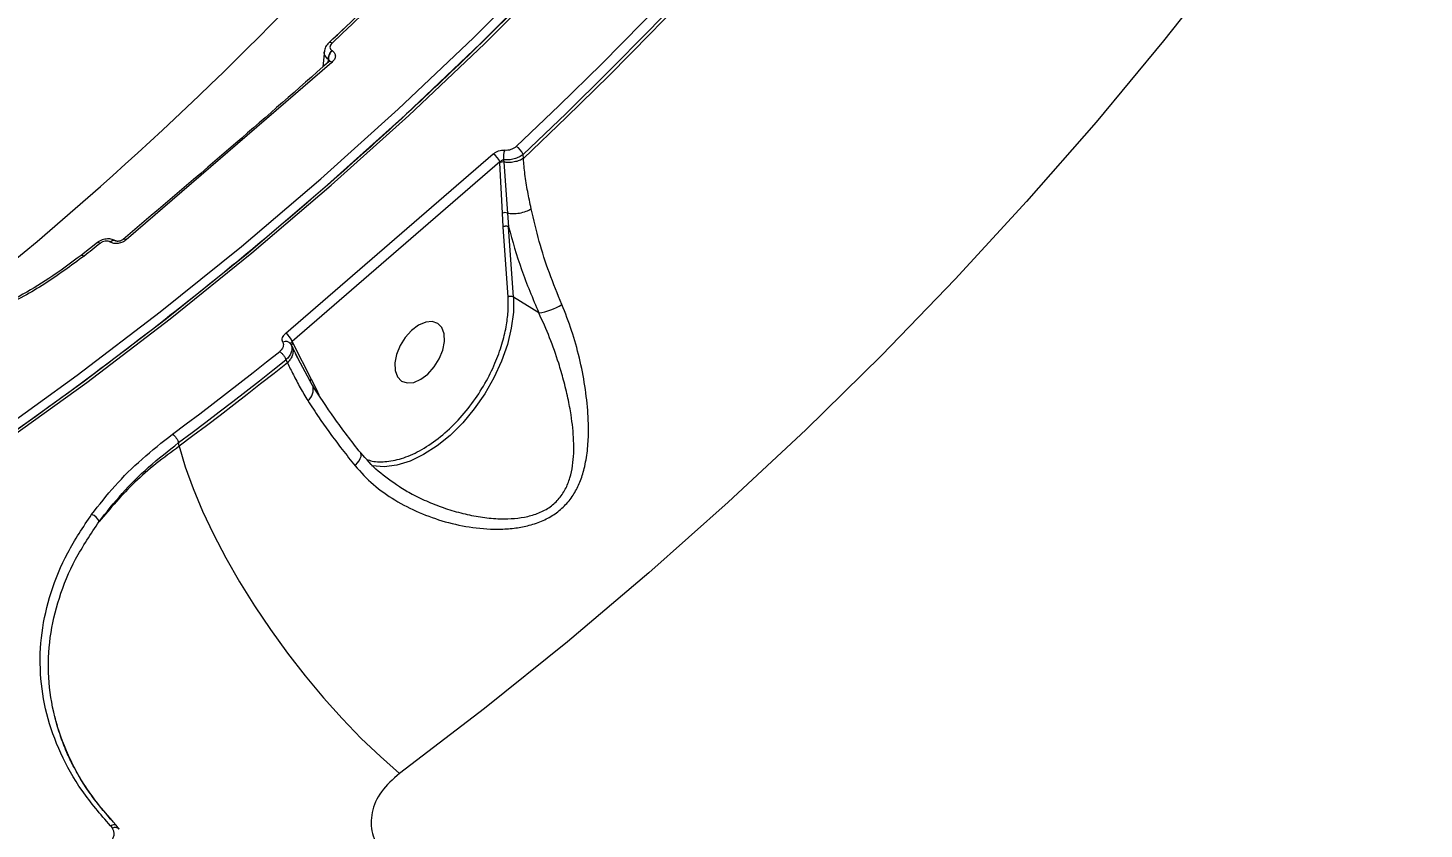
# Model space of a CAD drawing. Header units: millimetres. Extents: x -5609 to 5139, y -3980 to 3221.
# Drawn here: x 2869.7 to 3054.2, y 116.4 to 222.4 of the extents above; entities that cross this region are included whole.
import ezdxf

# ---------------------------------------------------------------- set-up
doc = ezdxf.new("R2010")
doc.units = ezdxf.units.MM
doc.layers.add('DIKOM_ОБЪЕКТ', color=7, linetype='Continuous')
doc.layers.add('DIKOM_РАЗМЕР_ОБЪЕКТА', color=7, linetype='Continuous')
doc.styles.add('style1', font='arial.ttf', dxfattribs={"width": 0.8})
doc.dimstyles.new('1-50', dxfattribs={"dimtxt": 300, "dimasz": 200, "dimexe": 100, "dimexo": 0, "dimgap": 100, "dimtad": 1, "dimtxsty": 'style1', "dimcen": 200, "dimclrd": 7, "dimclre": 7, "dimclrt": 7, "dimadec": 1, "dimazin": 2, "dimtfac": 1, "dimtmove": 0, "dimatfit": 2, "dimfxl": 0, "dimlwd": 25, "dimlwe": 18, "dimarcsym": 0})

# ---------------------------------------------------------------- blocks, each defined once
blk = doc.blocks.new('A$Cc336a1e3')
at = {"color": 7, "linetype": 'Continuous', "lineweight": 15}
for p, q in [((5729.03, 1492.25), (5728.83, 1490.09)), ((5729.57, 1491.08), (5729.59, 1491.07)), ((5730.05, 1492.25), (5730.07, 1492.24)), ((5730.02, 1490.7), (5702.84, 1467.22)), ((5723.92, 1454.89), (5751.36, 1478.6)), ((5755.33, 1478.01), (5755.29, 1478.54)), ((5752.23, 1477.53), (5724.77, 1453.8)), ((5752.23, 1477.43), (5752.23, 1477.53)), ((5752.59, 1470.75), (5752.23, 1477.43)), ((5752.72, 1477.83), (5752.74, 1477.52)), ((5752.74, 1477.52), (5753.23, 1470.78)), ((5752.68, 1468.94), (5752.59, 1470.75)), ((5753.23, 1470.78), (5753.38, 1468.96)), ((5753.31, 1459.66), (5752.68, 1468.94)), ((5754.01, 1459.67), (5753.38, 1468.96)), ((5701.48, 1467.08), (5701.47, 1467.1)), ((5699.04, 1466.88), (5696.92, 1465.2)), ((5700.75, 1466.93), (5700.73, 1466.94)), ((5757.38, 1457.57), (5754.01, 1459.67)), ((5724.76, 1453.16), (5724.61, 1453.46)), ((5724.77, 1453.8), (5724.87, 1453.58)), ((5724.87, 1453.58), (5727.28, 1448.82)), ((5723.95, 1451.38), (5724.14, 1450.99)), ((5727.48, 1447.99), (5725.23, 1452.19)), ((5725.7, 1451.3), (5725.35, 1451.99)), ((5727.28, 1448.82), (5727.97, 1447.47)), ((5709.86, 1439.96), (5709.76, 1440.43)), ((5700.75, 1389.79), (5701.01, 1389.45)), ((5701.92, 1389.35), (5701.53, 1389.85))]:
    blk.add_line(p, q, dxfattribs=at)
at = {"color": 8, "linetype": 'Continuous', "lineweight": 15}
for p, q in [((5729.53, 1490.72), (5729.57, 1491.08)), ((5729.59, 1491.07), (5729.62, 1490.78)), ((5725.35, 1451.99), (5724.76, 1453.16)), ((5727.97, 1447.47), (5728.32, 1446.73))]:
    blk.add_line(p, q, dxfattribs=at)
at = {"color": 7, "linetype": 'Continuous', "lineweight": 15, "flags": 128}
for points in [[(5650.01, 1418.69), (5661.93, 1425.9), (5673.63, 1433.42), (5685.11, 1441.23), (5696.34, 1449.33), (5707.34, 1457.71), (5718.08, 1466.37), (5728.57, 1475.3), (5738.79, 1484.5), (5748.75, 1493.95), (5758.42, 1503.66), (5767.81, 1513.62), (5776.91, 1523.82), (5785.72, 1534.25), (5794.22, 1544.91), (5802.41, 1555.79), (5810.3, 1566.88), (5817.86, 1578.18), (5825.11, 1589.67), (5832.02, 1601.36), (5838.6, 1613.23), (5844.85, 1625.28)], [(5651.14, 1417.67), (5663.1, 1424.91), (5674.84, 1432.45), (5686.35, 1440.28), (5697.62, 1448.4), (5708.65, 1456.81), (5719.43, 1465.5), (5729.94, 1474.45), (5740.2, 1483.68), (5750.18, 1493.16), (5759.88, 1502.9), (5769.3, 1512.89), (5778.43, 1523.12), (5787.26, 1533.58), (5795.79, 1544.27), (5804.01, 1555.18), (5811.92, 1566.31), (5819.51, 1577.64), (5826.77, 1589.17), (5833.71, 1600.89), (5840.31, 1612.8), (5846.57, 1624.88)], [(5872.69, 1538.49), (5864.94, 1526.95), (5856.9, 1515.61), (5848.56, 1504.47), (5839.94, 1493.54), (5831.03, 1482.81), (5821.85, 1472.3), (5812.39, 1462.02), (5802.66, 1451.96), (5792.67, 1442.14), (5782.42, 1432.55), (5771.92, 1423.21), (5761.18, 1414.12), (5750.19, 1405.28), (5738.97, 1396.71)], [(5754.4, 1479.58), (5760.06, 1484.98), (5765.64, 1490.47), (5771.13, 1496.03), (5776.53, 1501.67), (5781.84, 1507.38), (5787.06, 1513.18), (5792.18, 1519.04), (5797.22, 1524.98)], [(5755.29, 1478.54), (5760.97, 1483.95), (5766.56, 1489.44), (5772.06, 1495.02), (5777.48, 1500.67), (5782.8, 1506.4), (5788.03, 1512.2), (5793.16, 1518.08), (5798.2, 1524.04)], [(5798.46, 1523.74), (5793.39, 1517.75), (5788.23, 1511.84), (5782.98, 1506), (5777.63, 1500.25), (5772.19, 1494.57), (5766.66, 1488.97), (5761.04, 1483.44), (5755.33, 1478.01)], [(5729.66, 1493.32), (5729.63, 1493.3), (5729.6, 1493.28)], [(5699.4, 1466.77), (5699.13, 1466.56), (5698.87, 1466.35), (5698.6, 1466.14), (5698.34, 1465.93), (5698.07, 1465.72), (5697.8, 1465.51), (5697.54, 1465.3), (5697.27, 1465.09)], [(5740.56, 1455.27), (5739.73, 1454.34), (5739.05, 1453.26), (5738.58, 1452.1), (5738.35, 1450.97), (5738.39, 1449.95), (5738.7, 1449.13), (5739.24, 1448.57), (5739.97, 1448.32), (5740.84, 1448.4), (5741.77, 1448.81), (5742.69, 1449.5), (5743.53, 1450.43), (5744.21, 1451.51), (5744.68, 1452.67), (5744.91, 1453.8), (5744.86, 1454.82), (5744.56, 1455.64), (5744.02, 1456.2), (5743.29, 1456.45), (5742.42, 1456.37), (5741.48, 1455.96), (5740.56, 1455.27)], [(5708.97, 1441.56), (5710.76, 1442.9), (5712.55, 1444.25), (5714.33, 1445.61), (5716.1, 1446.97), (5717.87, 1448.34), (5719.63, 1449.72), (5721.38, 1451.1), (5723.13, 1452.49)], [(5709.76, 1440.43), (5711.56, 1441.78), (5713.35, 1443.13), (5715.13, 1444.49), (5716.91, 1445.85), (5718.68, 1447.22), (5720.44, 1448.6), (5722.2, 1449.99), (5723.95, 1451.38)], [(5724.14, 1450.99), (5722.38, 1449.58), (5720.61, 1448.19), (5718.83, 1446.8), (5717.05, 1445.41), (5715.26, 1444.04), (5713.47, 1442.67), (5711.66, 1441.31), (5709.86, 1439.96)], [(5709.86, 1439.96), (5710.65, 1437.24), (5711.68, 1434.37), (5712.92, 1431.39), (5714.36, 1428.33), (5716, 1425.19), (5717.81, 1422.03), (5719.79, 1418.86), (5721.9, 1415.72), (5724.14, 1412.62), (5726.48, 1409.61), (5728.91, 1406.71), (5731.39, 1403.95), (5733.91, 1401.34), (5736.44, 1398.92), (5738.97, 1396.71)]]:
    blk.add_lwpolyline(points, dxfattribs=at)
at = {"color": 8, "linetype": 'Continuous', "lineweight": 15, "flags": 128}
for points in [[(5651.53, 1418.23), (5662.67, 1424.98), (5674.39, 1432.52), (5685.89, 1440.34), (5697.16, 1448.46), (5708.17, 1456.86), (5718.94, 1465.54), (5729.45, 1474.49), (5739.7, 1483.7), (5749.67, 1493.18), (5759.37, 1502.91), (5768.78, 1512.89), (5777.9, 1523.11), (5786.72, 1533.56), (5795.24, 1544.24), (5803.45, 1555.14), (5811.35, 1566.26), (5818.94, 1577.58), (5826.19, 1589.1), (5833.12, 1600.82), (5839.72, 1612.71), (5845.98, 1624.78)], [(5754.01, 1459.67), (5754.01, 1457.69), (5753.74, 1455.58), (5753.22, 1453.4), (5752.45, 1451.19), (5751.45, 1449), (5750.24, 1446.88), (5748.85, 1444.88), (5747.31, 1443.04), (5745.66, 1441.39), (5743.92, 1439.99), (5742.14, 1438.85), (5740.36, 1438), (5738.61, 1437.46), (5736.93, 1437.25), (5735.37, 1437.36), (5735.26, 1437.38)], [(5733.08, 1437.37), (5733.37, 1437.7), (5733.61, 1438.02), (5733.78, 1438.33), (5733.88, 1438.6), (5733.9, 1438.84), (5733.86, 1439.03), (5733.83, 1439.07)], [(5700.75, 1389.79), (5700.9, 1389.87), (5701.05, 1389.92), (5701.19, 1389.95), (5701.32, 1389.95), (5701.43, 1389.92), (5701.51, 1389.87), (5701.55, 1389.83)]]:
    blk.add_lwpolyline(points, dxfattribs=at)
at = {"color": 7, "linetype": 'Continuous', "lineweight": 15}
for centre, radius, start, end in [((5385.95, 1827.67), 472.38, 308.0795, 325.2731), ((5397.63, 1847.91), 486.1, 313.1437, 320.209), ((5395.31, 1849.76), 488.71, 313.154, 316.1919), ((5750.05, 1476.65), 2.35, 22.0398, 56.2018), ((5755.35, 1478.16), 2.65, 159.8627, 187.1389), ((5753.22, 1477.68), 2.24, 22.55, 58.3768), ((5752.61, 1476.79), 0.747, 79.5987, 119.8538), ((5752.94, 1470.08), 0.757, 67.7209, 118.2037), ((5753.67, 1459.04), 0.718, 61.7456, 120.5914), ((5756.07, 1465.82), 8.35, 279.0297, 301.4186), ((5722.67, 1453.04), 2.23, 19.8692, 56.009), ((5723.94, 1452.96), 0.846, 36.8913, 117.848), ((5697.8, 1429.45), 1.55, 20.3673, 72.593)]:
    blk.add_arc(centre, radius, start, end, dxfattribs=at)
at = {"color": 8, "linetype": 'Continuous', "lineweight": 15}
for centre, radius, start, end in [((5729.75, 1492.81), 0.514, 54.7132, 99.7932), ((5701.2, 1466.54), 0.616, 63.6699, 139.4704), ((5701.22, 1466.52), 0.62, 65.6886, 139.3182), ((5727.57, 1448.51), 0.419, 133.0783, 189.39), ((5725.67, 1447.46), 1.89, 308.5093, 16.2253), ((5701.39, 1388.8), 0.756, 45.9957, 120.566)]:
    blk.add_arc(centre, radius, start, end, dxfattribs=at)
at = {"color": 7, "linetype": 'Continuous', "lineweight": 15}
for points, knots in [([(5846.46, 1626.73), (5852.74, 1625.24), (5865.3, 1622.26), (5884.56, 1617.03), (5904.06, 1611.25), (5923.8, 1604.87), (5943.27, 1598.08), (5962.4, 1590.93), (5981.15, 1583.49), (5996.6, 1576.98), (6008.74, 1571.67), (6017.56, 1567.7), (6026.37, 1563.64), (6035.16, 1559.49), (6047.17, 1553.68), (6062.43, 1546.02), (6080.89, 1536.29), (6099.35, 1526.08), (6117.74, 1515.39), (6135.6, 1504.51), (6152.88, 1493.46), (6169.54, 1482.3), (6182.25, 1473.38), (6191.23, 1466.86), (6196.63, 1462.88), (6201.98, 1458.86), (6207.29, 1454.81), (6212.56, 1450.73), (6217.77, 1446.61), (6226.05, 1439.95), (6237.21, 1430.67), (6250.88, 1418.68), (6264.03, 1406.49), (6276.58, 1394.13), (6288.21, 1381.91), (6298.92, 1369.89), (6308.71, 1358.08), (6315.92, 1348.67), (6320.98, 1341.65), (6324.21, 1337), (6327.31, 1332.36), (6330.29, 1327.73), (6333.13, 1323.11), (6337.21, 1316.17), (6342.15, 1306.98), (6347.39, 1295.69), (6351.66, 1284.62), (6354.95, 1273.81), (6357.22, 1263.29), (6358.46, 1253.09), (6358.65, 1243.25), (6357.75, 1233.81), (6355.84, 1224.75), (6353.66, 1219.13), (6352.56, 1216.31)], [0, 0, 0, 0, 0.024819, 0.049681, 0.074585, 0.099531, 0.12452, 0.147881, 0.17128, 0.194715, 0.205777, 0.216847, 0.227925, 0.239011, 0.250105, 0.273561, 0.297359, 0.321499, 0.345981, 0.370806, 0.394284, 0.418061, 0.442135, 0.45031, 0.458518, 0.466761, 0.475037, 0.483347, 0.49169, 0.500068, 0.523695, 0.547624, 0.571855, 0.596389, 0.621225, 0.644678, 0.668395, 0.692375, 0.701869, 0.711403, 0.720978, 0.730593, 0.74025, 0.749946, 0.774408, 0.798991, 0.823694, 0.848519, 0.873464, 0.898529, 0.923716, 0.949023, 0.974451, 1, 1, 1, 1]), ([(5846.05, 1624.87), (5845.23, 1623.24), (5843.72, 1620.25), (5841.61, 1616.2), (5839.9, 1612.98), (5838.48, 1610.35), (5835.96, 1605.75), (5830.75, 1596.52), (5822.81, 1583.39), (5813.22, 1568.78), (5802.9, 1554.16), (5791.37, 1539.07), (5778.54, 1523.62), (5763.84, 1507.32), (5747.08, 1490.36), (5728.07, 1472.99), (5710.39, 1458.42), (5694.41, 1446.33), (5683.7, 1438.78), (5676.22, 1433.74), (5672.24, 1431.11), (5668.7, 1428.82), (5665.23, 1426.61), (5661.37, 1424.19), (5656.47, 1421.18), (5652.81, 1419.01), (5650.82, 1417.83)], [0, 0, 0, 0, 0.019188, 0.035163, 0.047914, 0.057572, 0.066532, 0.103038, 0.168831, 0.227576, 0.286322, 0.356256, 0.42619, 0.496125, 0.585129, 0.674135, 0.76314, 0.821888, 0.880635, 0.897868, 0.91447, 0.929659, 0.941079, 0.956618, 0.976264, 1, 1, 1, 1]), ([(6351.57, 1214.27), (6352.68, 1217.08), (6354.9, 1222.69), (6356.86, 1231.73), (6357.81, 1241.15), (6357.67, 1250.97), (6356.51, 1260.92), (6354.42, 1270.95), (6351.5, 1281), (6348.47, 1289.21), (6345.85, 1295.42), (6344, 1299.55), (6342.02, 1303.7), (6339.92, 1307.87), (6337.69, 1312.08), (6333.81, 1319.04), (6327.87, 1328.81), (6319.25, 1341.47), (6309.72, 1354.15), (6299.35, 1366.81), (6288.45, 1379.13), (6277.13, 1391.07), (6265.51, 1402.62), (6256.01, 1411.54), (6249.03, 1417.87), (6244.78, 1421.65), (6240.48, 1425.42), (6236.13, 1429.16), (6231.74, 1432.88), (6227.3, 1436.58), (6218.95, 1443.42), (6206.43, 1453.32), (6189.38, 1466.08), (6171.92, 1478.48), (6154.12, 1490.48), (6138.28, 1500.65), (6124.58, 1509.1), (6113.14, 1515.94), (6101.66, 1522.61), (6090.14, 1529.09), (6078.61, 1535.39), (6067.09, 1541.5), (6055.58, 1547.41), (6041.29, 1554.54), (6024.15, 1562.73), (6004.09, 1571.79), (5983.99, 1580.35), (5963.9, 1588.41), (5943.87, 1595.93), (5923.95, 1602.9), (5904.21, 1609.31), (5884.69, 1615.12), (5865.43, 1620.39), (5852.86, 1623.38), (5846.57, 1624.88)], [0, 0, 0, 0, 0.025552, 0.050983, 0.076294, 0.101484, 0.126553, 0.149842, 0.173026, 0.196104, 0.205143, 0.214165, 0.223171, 0.232161, 0.241135, 0.250092, 0.276443, 0.302492, 0.328238, 0.353682, 0.378823, 0.402016, 0.424946, 0.447612, 0.455186, 0.46273, 0.470244, 0.477729, 0.485183, 0.492607, 0.500002, 0.526532, 0.552719, 0.578564, 0.604068, 0.629229, 0.644783, 0.660202, 0.675488, 0.690641, 0.705659, 0.720545, 0.735296, 0.749914, 0.775113, 0.80027, 0.825384, 0.850457, 0.875486, 0.900474, 0.925419, 0.950322, 0.975182, 1, 1, 1, 1]), ([(6351.98, 1215.39), (6352.21, 1215.95), (6352.76, 1217.23), (6353.47, 1219.17), (6354.12, 1221.08), (6354.62, 1222.7), (6355.02, 1224.07), (6355.75, 1226.84), (6356.65, 1231), (6357.42, 1236.73), (6357.9, 1243.92), (6357.66, 1252.93), (6356.23, 1263.6), (6353.76, 1274.33), (6350.38, 1285.03), (6346.03, 1296.03), (6340.71, 1307.28), (6334.44, 1318.77), (6327.24, 1330.46), (6319.13, 1342.32), (6310.11, 1354.35), (6300.22, 1366.48), (6289.48, 1378.71), (6277.93, 1390.97), (6265.6, 1403.25), (6252.51, 1415.53), (6238.7, 1427.76), (6224.19, 1439.93), (6209.03, 1451.99), (6193.27, 1463.91), (6176.95, 1475.65), (6160.1, 1487.19), (6142.77, 1498.51), (6124.99, 1509.58), (6106.82, 1520.36), (6088.3, 1530.83), (6069.5, 1540.94), (6050.46, 1550.69), (6031.22, 1560.05), (6011.83, 1568.98), (5992.33, 1577.49), (5972.78, 1585.53), (5953.68, 1592.91), (5935.07, 1599.66), (5916.99, 1605.8), (5902.39, 1610.41), (5891.23, 1613.74), (5883.66, 1615.92), (5877.83, 1617.54), (5873.41, 1618.74), (5869.88, 1619.68), (5865.46, 1620.84), (5860.11, 1622.19), (5853.86, 1623.73), (5849.41, 1624.77), (5847.04, 1625.32)], [0, 0, 0, 0, 0.005164, 0.011747, 0.017409, 0.022134, 0.025929, 0.029329, 0.045948, 0.061023, 0.076097, 0.103011, 0.129923, 0.154388, 0.178898, 0.203382, 0.227841, 0.2523, 0.276759, 0.301215, 0.325679, 0.350192, 0.374652, 0.399106, 0.42356, 0.448014, 0.472466, 0.496946, 0.521441, 0.545894, 0.570345, 0.594797, 0.619248, 0.643702, 0.668208, 0.692672, 0.717123, 0.741574, 0.766025, 0.790476, 0.81494, 0.839447, 0.8639, 0.886722, 0.909544, 0.932365, 0.942408, 0.952385, 0.961554, 0.96504, 0.969569, 0.97533, 0.982329, 0.990563, 1, 1, 1, 1]), ([(5770.72, 1536.86), (5769.55, 1535.46), (5767.45, 1532.95), (5764.61, 1529.65), (5762.38, 1527.1), (5760.51, 1524.99), (5756.98, 1521.04), (5752.44, 1516.1), (5746.97, 1510.35), (5743.43, 1506.74), (5740.81, 1504.11), (5738.82, 1502.13), (5736.28, 1499.64), (5733.17, 1496.63), (5730.89, 1494.48), (5729.66, 1493.32)], [0, 0, 0, 0, 0.09166, 0.164478, 0.218435, 0.261746, 0.305948, 0.484372, 0.598121, 0.703088, 0.737354, 0.784023, 0.843358, 0.915354, 1, 1, 1, 1]), ([(5729.6, 1493.28), (5729.53, 1493.2), (5729.37, 1493.04), (5729.19, 1492.75), (5729.06, 1492.43), (5729.03, 1492.21), (5729.02, 1492.09)], [0, 0, 0, 0, 0.236569, 0.483716, 0.737401, 1, 1, 1, 1]), ([(5730.04, 1493.23), (5729.97, 1493.14), (5729.82, 1492.97), (5729.75, 1492.69), (5729.82, 1492.42), (5729.98, 1492.31), (5730.05, 1492.25)], [0, 0, 0, 0, 0.2493, 0.499246, 0.749561, 1, 1, 1, 1]), ([(5729.57, 1491.08), (5729.56, 1491.18), (5729.55, 1491.37), (5729.65, 1491.7), (5729.82, 1492.01), (5729.98, 1492.17), (5730.05, 1492.25)], [0, 0, 0, 0, 0.242355, 0.500051, 0.757753, 1, 1, 1, 1]), ([(5730.07, 1492.24), (5729.99, 1492.16), (5729.84, 1492), (5729.67, 1491.69), (5729.57, 1491.36), (5729.58, 1491.17), (5729.59, 1491.07)], [0, 0, 0, 0, 0.242269, 0.499981, 0.75764, 1, 1, 1, 1]), ([(5730.07, 1492.24), (5730.13, 1492.19), (5730.26, 1492.11), (5730.43, 1491.88), (5730.52, 1491.54), (5730.39, 1491.09), (5730.15, 1490.83), (5730.02, 1490.7)], [0, 0, 0, 0, 0.125565, 0.251162, 0.500877, 0.750382, 1, 1, 1, 1]), ([(5729.61, 1490.78), (5725.53, 1487.18), (5716.5, 1479.23), (5707.4, 1471.52), (5702.42, 1467.3)], [0, 0, 0, 0, 0.452482, 1, 1, 1, 1]), ([(5729.71, 1490.86), (5729.71, 1490.86), (5729.7, 1490.86), (5729.64, 1490.81), (5729.6, 1490.77)], [0, 0, 0, 0, 0.360755, 1, 1, 1, 1]), ([(5733.25, 1326.8), (5730.67, 1329.99), (5725.38, 1336.53), (5717.23, 1346.27), (5708.69, 1356.21), (5701.49, 1364.33), (5695.74, 1370.66), (5691.53, 1375.21), (5687.26, 1379.77), (5682.92, 1384.33), (5678.5, 1388.88), (5674.02, 1393.42), (5668.05, 1399.35), (5660.64, 1406.51), (5651.85, 1414.67), (5643.09, 1422.46), (5634.71, 1429.58), (5626.78, 1436.03), (5621.15, 1440.4), (5617.44, 1443.19), (5615.55, 1444.6), (5613.69, 1445.97), (5611.83, 1447.31), (5610, 1448.62), (5605.68, 1451.67), (5599.07, 1456.14), (5590.38, 1461.58), (5582.22, 1466.28), (5574.85, 1470.16), (5568.21, 1473.34), (5563.65, 1475.32), (5560.69, 1476.52), (5559.22, 1477.1), (5557.77, 1477.65), (5556.34, 1478.18), (5554.94, 1478.69), (5550.56, 1480.21), (5543.43, 1482.33), (5533.96, 1484.25), (5525.13, 1485.1), (5516.91, 1485.02), (5511.89, 1484.17), (5509.4, 1483.74)], [0, 0, 0, 0, 0.030416, 0.062321, 0.095715, 0.130598, 0.146745, 0.163192, 0.17994, 0.196987, 0.214335, 0.231983, 0.249931, 0.285036, 0.320141, 0.355245, 0.390845, 0.422279, 0.453078, 0.461039, 0.468957, 0.476831, 0.484662, 0.492449, 0.500192, 0.539822, 0.577952, 0.614583, 0.649714, 0.679388, 0.707901, 0.715177, 0.722373, 0.72949, 0.736527, 0.743484, 0.750362, 0.802051, 0.85286, 0.902788, 0.951834, 1, 1, 1, 1]), ([(5733.91, 1326.97), (5732.53, 1328.68), (5729.96, 1331.87), (5726.37, 1336.25), (5723.34, 1339.91), (5720.86, 1342.88), (5718.75, 1345.38), (5714.34, 1350.57), (5707.78, 1358.16), (5699.05, 1367.94), (5690.1, 1377.66), (5680.64, 1387.57), (5670.69, 1397.59), (5659.6, 1408.3), (5647.42, 1419.45), (5634.23, 1430.74), (5621.27, 1441.05), (5608.59, 1450.33), (5596.21, 1458.57), (5584.17, 1465.75), (5572.5, 1471.83), (5561.25, 1476.8), (5550.45, 1480.64), (5540.36, 1483.3), (5531, 1484.78), (5523.55, 1485.31), (5519.35, 1484.95), (5517.87, 1484.83)], [0, 0, 0, 0, 0.017141, 0.031983, 0.044492, 0.054642, 0.062732, 0.070612, 0.109084, 0.143773, 0.178462, 0.219759, 0.261057, 0.302355, 0.358697, 0.415127, 0.471444, 0.527762, 0.584081, 0.640403, 0.696755, 0.7532, 0.809534, 0.86587, 0.918455, 0.971044, 1, 1, 1, 1]), ([(5751.36, 1478.6), (5751.46, 1478.68), (5751.67, 1478.84), (5752.05, 1479.01), (5752.46, 1479.1), (5752.73, 1479.08), (5752.86, 1479.08)], [0, 0, 0, 0, 0.249369, 0.499346, 0.749453, 1, 1, 1, 1]), ([(5755.29, 1478.54), (5755.12, 1478.41), (5754.77, 1478.16), (5754.11, 1477.91), (5753.4, 1477.78), (5752.95, 1477.82), (5752.72, 1477.83)], [0, 0, 0, 0, 0.248099, 0.497443, 0.748031, 1, 1, 1, 1]), ([(5754.4, 1479.58), (5754.29, 1479.5), (5754.09, 1479.33), (5753.69, 1479.16), (5753.27, 1479.06), (5753, 1479.07), (5752.86, 1479.08)], [0, 0, 0, 0, 0.249334, 0.499171, 0.749356, 1, 1, 1, 1]), ([(5752.23, 1477.53), (5752.26, 1477.57), (5752.33, 1477.66), (5752.45, 1477.75), (5752.58, 1477.82), (5752.67, 1477.83), (5752.72, 1477.83)], [0, 0, 0, 0, 0.263637, 0.520155, 0.76586, 1, 1, 1, 1]), ([(5755.33, 1478.01), (5755.16, 1477.91), (5754.8, 1477.7), (5754.14, 1477.52), (5753.42, 1477.44), (5752.97, 1477.49), (5752.74, 1477.52)], [0, 0, 0, 0, 0.241833, 0.495631, 0.751755, 1, 1, 1, 1]), ([(5756.37, 1471.34), (5756.21, 1472.11), (5755.89, 1473.66), (5755.51, 1475.87), (5755.39, 1477.31), (5755.33, 1478.01)], [0, 0, 0, 0, 0.332874, 0.676668, 1, 1, 1, 1]), ([(5753.23, 1470.78), (5753.47, 1470.75), (5753.96, 1470.67), (5754.84, 1470.76), (5755.69, 1470.99), (5756.15, 1471.23), (5756.37, 1471.34)], [0, 0, 0, 0, 0.248161, 0.507962, 0.763341, 1, 1, 1, 1]), ([(5760.42, 1458.69), (5759.85, 1460.08), (5758.71, 1462.87), (5757.34, 1467.13), (5756.7, 1469.91), (5756.37, 1471.34)], [0, 0, 0, 0, 0.326008, 0.652894, 1, 1, 1, 1]), ([(5753.38, 1468.96), (5753.33, 1468.98), (5753.26, 1469.02), (5753.13, 1469.04), (5753.03, 1469.04), (5752.93, 1469.03), (5752.8, 1469.01), (5752.73, 1468.97), (5752.68, 1468.94)], [0, 0, 0, 0, 0.239555, 0.368446, 0.499974, 0.631813, 0.760503, 1, 1, 1, 1]), ([(5753.38, 1468.96), (5753.9, 1467.08), (5754.95, 1463.33), (5756.57, 1459.49), (5757.38, 1457.57)], [0, 0, 0, 0, 0.499111, 1, 1, 1, 1]), ([(5701.46, 1467.1), (5701.31, 1467.17), (5700.97, 1467.34), (5700.33, 1467.39), (5699.76, 1467.28), (5699.3, 1467.08), (5699.1, 1466.93), (5698.99, 1466.86)], [0, 0, 0, 0, 0.212351, 0.449085, 0.711183, 0.852426, 1, 1, 1, 1]), ([(5700.73, 1466.94), (5700.64, 1466.98), (5700.45, 1467.07), (5700.08, 1467.07), (5699.7, 1466.98), (5699.5, 1466.84), (5699.4, 1466.77)], [0, 0, 0, 0, 0.250243, 0.500252, 0.75012, 1, 1, 1, 1]), ([(5702.84, 1467.22), (5702.68, 1467.11), (5702.37, 1466.9), (5701.78, 1466.74), (5701.3, 1466.74), (5700.96, 1466.82), (5700.82, 1466.89), (5700.75, 1466.93)], [0, 0, 0, 0, 0.249634, 0.499174, 0.748815, 0.874513, 1, 1, 1, 1]), ([(5702.41, 1467.29), (5702.36, 1467.26), (5702.27, 1467.19), (5702.11, 1467.11), (5701.95, 1467.06), (5701.8, 1467.04), (5701.68, 1467.04), (5701.58, 1467.05), (5701.52, 1467.07), (5701.49, 1467.08), (5701.48, 1467.09)], [0, 0, 0, 0, 0.156993, 0.305296, 0.443511, 0.571791, 0.690524, 0.800225, 0.902973, 1, 1, 1, 1]), ([(5699.04, 1466.87), (5699.03, 1466.87), (5698.99, 1466.87), (5698.97, 1466.83), (5698.95, 1466.8)], [0, 0, 0, 0, 0.247767, 1, 1, 1, 1]), ([(5697.27, 1465.09), (5695.57, 1463.84), (5692.18, 1461.34), (5686.45, 1458.17), (5680.37, 1455.48), (5674.01, 1453.34), (5667.46, 1451.77), (5660.88, 1450.78), (5654.37, 1450.37), (5648.04, 1450.52), (5642.01, 1451.2), (5636.41, 1452.4), (5631.28, 1454.04), (5628.38, 1455.48), (5626.93, 1456.2)], [0, 0, 0, 0, 0.083421, 0.1666, 0.249543, 0.333042, 0.416018, 0.499513, 0.582696, 0.665942, 0.749585, 0.832832, 0.91629, 1, 1, 1, 1]), ([(5696.89, 1465.19), (5695.49, 1464.14), (5692.89, 1462.21), (5688.96, 1459.87), (5685.57, 1458.11), (5682.72, 1456.81), (5680.2, 1455.78), (5676.09, 1454.27), (5670.08, 1452.53), (5663.05, 1451.29), (5656.94, 1450.75), (5651.94, 1450.66), (5648.03, 1450.85), (5644.99, 1451.15), (5642.41, 1451.5), (5639.28, 1452.08), (5635.59, 1453), (5631.47, 1454.38), (5628.92, 1455.65), (5627.54, 1456.34)], [0, 0, 0, 0, 0.070185, 0.12975, 0.178624, 0.217156, 0.249373, 0.282203, 0.382683, 0.484183, 0.552046, 0.61902, 0.68157, 0.710942, 0.746156, 0.792465, 0.849996, 0.919307, 1, 1, 1, 1]), ([(5733.08, 1437.37), (5733.86, 1436.52), (5735.41, 1434.81), (5738.33, 1432.78), (5741.53, 1431.13), (5745, 1429.9), (5748.64, 1429.13), (5751.8, 1428.92), (5754.3, 1429.11), (5756.18, 1429.47), (5757.94, 1430.08), (5759.58, 1430.99), (5760.97, 1432.19), (5762.05, 1433.62), (5762.85, 1435.24), (5763.46, 1437.15), (5763.83, 1439.34), (5763.97, 1441.77), (5763.89, 1444.63), (5763.51, 1447.93), (5762.78, 1451.62), (5761.78, 1455.26), (5760.87, 1457.55), (5760.42, 1458.69)], [0, 0, 0, 0, 0.060844, 0.121613, 0.183354, 0.24519, 0.30774, 0.370551, 0.403622, 0.434355, 0.467556, 0.498923, 0.53146, 0.56376, 0.594638, 0.627846, 0.669954, 0.711773, 0.75355, 0.815743, 0.877335, 0.938873, 1, 1, 1, 1]), ([(5723.54, 1453.7), (5723.51, 1453.8), (5723.44, 1453.99), (5723.49, 1454.31), (5723.64, 1454.62), (5723.83, 1454.8), (5723.92, 1454.89)], [0, 0, 0, 0, 0.249757, 0.499752, 0.749666, 1, 1, 1, 1]), ([(5723.54, 1453.7), (5723.57, 1453.6), (5723.64, 1453.4), (5723.58, 1453.08), (5723.42, 1452.76), (5723.23, 1452.58), (5723.13, 1452.49)], [0, 0, 0, 0, 0.249778, 0.499663, 0.749447, 1, 1, 1, 1]), ([(5723.13, 1452.49), (5723.21, 1452.42), (5723.39, 1452.29), (5723.64, 1451.98), (5723.85, 1451.66), (5723.92, 1451.47), (5723.95, 1451.38)], [0, 0, 0, 0, 0.240638, 0.499942, 0.759378, 1, 1, 1, 1]), ([(5724.61, 1453.46), (5724.67, 1453.29), (5724.78, 1452.96), (5724.69, 1452.4), (5724.43, 1451.85), (5724.11, 1451.54), (5723.95, 1451.38)], [0, 0, 0, 0, 0.250057, 0.500083, 0.749821, 1, 1, 1, 1]), ([(5724.76, 1453.16), (5724.82, 1452.99), (5724.93, 1452.64), (5724.85, 1452.06), (5724.59, 1451.48), (5724.29, 1451.15), (5724.14, 1450.99)], [0, 0, 0, 0, 0.24814, 0.504545, 0.758508, 1, 1, 1, 1]), ([(5724.61, 1453.46), (5724.6, 1453.49), (5724.58, 1453.55), (5724.61, 1453.65), (5724.67, 1453.73), (5724.73, 1453.78), (5724.77, 1453.8)], [0, 0, 0, 0, 0.242756, 0.490186, 0.74252, 1, 1, 1, 1]), ([(5724.76, 1453.16), (5724.75, 1453.19), (5724.73, 1453.26), (5724.74, 1453.37), (5724.79, 1453.48), (5724.84, 1453.55), (5724.87, 1453.58)], [0, 0, 0, 0, 0.245224, 0.499972, 0.754884, 1, 1, 1, 1]), ([(5724.14, 1450.99), (5724.4, 1450.47), (5724.93, 1449.41), (5725.8, 1447.71), (5726.5, 1446.55), (5726.84, 1445.98)], [0, 0, 0, 0, 0.327612, 0.671346, 1, 1, 1, 1]), ([(5733.83, 1439.07), (5732.63, 1440.62), (5730.23, 1443.72), (5728.37, 1446.61), (5727.44, 1448.05)], [0, 0, 0, 0, 0.501855, 1, 1, 1, 1]), ([(5726.84, 1445.98), (5727.33, 1445.24), (5728.22, 1443.86), (5729.75, 1441.69), (5731.33, 1439.57), (5732.52, 1438.09), (5733.08, 1437.37)], [0, 0, 0, 0, 0.270997, 0.498449, 0.759286, 1, 1, 1, 1]), ([(5698.27, 1430.93), (5699.26, 1432.2), (5701.25, 1434.74), (5704.85, 1438.31), (5707.59, 1440.48), (5708.97, 1441.56)], [0, 0, 0, 0, 0.333974, 0.666118, 1, 1, 1, 1]), ([(5708.97, 1441.56), (5709.05, 1441.49), (5709.22, 1441.35), (5709.47, 1441.04), (5709.67, 1440.71), (5709.73, 1440.52), (5709.76, 1440.43)], [0, 0, 0, 0, 0.24062, 0.500028, 0.75942, 1, 1, 1, 1]), ([(5699.26, 1429.99), (5700.23, 1431.24), (5702.18, 1433.73), (5705.72, 1437.24), (5708.41, 1439.36), (5709.76, 1440.43)], [0, 0, 0, 0, 0.33403, 0.665989, 1, 1, 1, 1]), ([(5709.86, 1439.96), (5708.82, 1439.2), (5706.75, 1437.69), (5703.02, 1434.44), (5700.76, 1431.77), (5699.26, 1429.99)], [0, 0, 0, 0, 0.251948, 0.50329, 1, 1, 1, 1]), ([(5738.94, 1434.61), (5737.97, 1435.26), (5736.04, 1436.56), (5734.57, 1438.24), (5733.83, 1439.07)], [0, 0, 0, 0, 0.502327, 1, 1, 1, 1]), ([(5700.75, 1389.79), (5699.44, 1391.31), (5696.82, 1394.35), (5694.04, 1399.35), (5692.18, 1404.54), (5691.35, 1409.89), (5691.54, 1415.29), (5692.77, 1420.65), (5694.92, 1425.92), (5697.15, 1429.26), (5698.27, 1430.93)], [0, 0, 0, 0, 0.125121, 0.249772, 0.375242, 0.499698, 0.625034, 0.749554, 0.874299, 1, 1, 1, 1]), ([(5651.14, 1417.67), (5655.27, 1413.89), (5663.55, 1406.33), (5676.13, 1393.98), (5688.8, 1380.91), (5701.56, 1367.09), (5714.06, 1352.89), (5726.29, 1338.39), (5738.21, 1323.68), (5747.98, 1311.13), (5755.62, 1301.04), (5761.16, 1293.59), (5766.68, 1286.04), (5772.18, 1278.38), (5779.66, 1267.77), (5789.14, 1253.97), (5800.53, 1236.74), (5811.85, 1218.96), (5823.07, 1200.67), (5833.88, 1182.32), (5844.27, 1163.98), (5854.22, 1145.71), (5861.75, 1131.31), (5867.04, 1120.9), (5870.21, 1114.56), (5873.34, 1108.2), (5876.44, 1101.81), (5879.51, 1095.4), (5882.53, 1088.98), (5887.32, 1078.63), (5893.72, 1064.32), (5901.48, 1046.1), (5908.85, 1027.82), (5915.78, 1009.54), (5922.1, 991.74), (5927.81, 974.45), (5932.91, 957.72), (5936.56, 944.58), (5939.07, 934.89), (5940.64, 928.51), (5942.13, 922.18), (5943.53, 915.91), (5944.84, 909.68), (5946.68, 900.4), (5948.8, 888.27), (5950.82, 873.63), (5952.21, 859.57), (5952.95, 846.13), (5953.04, 833.36), (5952.45, 821.3), (5951.18, 809.99), (5949.22, 799.51), (5946.62, 789.79), (5944.31, 784.09), (5943.15, 781.23)], [0, 0, 0, 0, 0.024819, 0.049681, 0.074585, 0.099531, 0.12452, 0.147882, 0.17128, 0.194715, 0.205777, 0.216847, 0.227925, 0.239011, 0.250105, 0.273561, 0.297359, 0.321499, 0.345981, 0.370806, 0.394284, 0.418061, 0.442135, 0.45031, 0.458518, 0.466761, 0.475037, 0.483347, 0.49169, 0.500068, 0.523695, 0.547624, 0.571855, 0.596389, 0.621225, 0.644678, 0.668395, 0.692375, 0.701869, 0.711403, 0.720978, 0.730593, 0.740249, 0.749946, 0.774408, 0.798991, 0.823695, 0.848519, 0.873464, 0.898529, 0.923716, 0.949023, 0.974451, 1, 1, 1, 1]), ([(5701.45, 1389.91), (5700.56, 1390.92), (5698.94, 1392.75), (5697.15, 1395.39), (5695.89, 1397.58), (5694.9, 1399.62), (5694.07, 1401.79), (5693.63, 1403.36), (5693.4, 1404.22)], [0, 0, 0, 0, 0.227049, 0.412359, 0.55754, 0.677106, 0.823536, 1, 1, 1, 1]), ([(5738.97, 1396.71), (5738.1, 1395.93), (5736.39, 1394.41), (5735.15, 1391.57), (5735.17, 1389.2), (5735.85, 1387.48), (5736.45, 1386.74), (5736.74, 1386.37)], [0, 0, 0, 0, 0.263275, 0.518659, 0.763108, 0.882398, 1, 1, 1, 1]), ([(5700.85, 1387.84), (5700.91, 1387.89), (5701.03, 1388), (5701.18, 1388.27), (5701.26, 1388.63), (5701.21, 1389.06), (5701.07, 1389.32), (5701.01, 1389.45)], [0, 0, 0, 0, 0.122816, 0.250862, 0.500321, 0.750298, 1, 1, 1, 1])]:
    blk.add_open_spline(points, degree=3, knots=knots, dxfattribs=at)
at = {"color": 8, "linetype": 'Continuous', "lineweight": 15}
for points, knots in [([(6353.67, 1272.54), (6353.66, 1272.59), (6352.91, 1276.16), (6350.47, 1283.56), (6346.28, 1294.72), (6340.97, 1306.18), (6334.71, 1317.85), (6327.47, 1329.73), (6319.26, 1341.82), (6310.08, 1354.11), (6299.97, 1366.55), (6288.98, 1379.05), (6277.17, 1391.58), (6264.56, 1404.09), (6251.16, 1416.61), (6236.97, 1429.11), (6222.02, 1441.57), (6206.39, 1453.91), (6190.16, 1466.08), (6173.39, 1478.03), (6156.09, 1489.77), (6138.25, 1501.29), (6119.92, 1512.56), (6101.17, 1523.53), (6082.13, 1534.13), (6062.85, 1544.33), (6043.36, 1554.13), (6023.65, 1563.52), (6003.75, 1572.49), (5983.72, 1581.01), (5963.69, 1589.02), (5943.75, 1596.5), (5923.95, 1603.41), (5904.28, 1609.78), (5884.75, 1615.59), (5865.38, 1620.86), (5852.71, 1623.87), (5846.36, 1625.37)], [0, 0, 0, 0, 0.000445, 0.029977, 0.059492, 0.088897, 0.118182, 0.147437, 0.176763, 0.20622, 0.235762, 0.265243, 0.294546, 0.323812, 0.353102, 0.382477, 0.412, 0.441529, 0.47092, 0.500234, 0.529534, 0.558879, 0.588414, 0.617937, 0.647358, 0.676663, 0.705915, 0.73522, 0.764663, 0.794187, 0.823692, 0.853036, 0.88229, 0.911571, 0.940941, 0.970423, 1, 1, 1, 1]), ([(5729.57, 1491.08), (5729.42, 1491.22), (5729.13, 1491.49), (5728.97, 1491.87), (5729.03, 1492.08), (5729.04, 1492.1)], [0, 0, 0, 0, 0.470108, 0.944184, 1, 1, 1, 1]), ([(5729.59, 1491.07), (5729.61, 1491.06), (5729.64, 1491.04), (5729.69, 1490.98), (5729.71, 1490.92), (5729.72, 1490.88), (5729.72, 1490.86)], [0, 0, 0, 0, 0.266678, 0.53679, 0.81284, 1, 1, 1, 1]), ([(5730.02, 1490.7), (5729.95, 1490.73), (5729.78, 1490.82), (5729.64, 1490.82), (5729.61, 1490.77), (5729.61, 1490.76)], [0, 0, 0, 0, 0.432466, 0.898865, 1, 1, 1, 1]), ([(5702.84, 1467.22), (5702.76, 1467.26), (5702.6, 1467.34), (5702.45, 1467.35), (5702.42, 1467.29), (5702.41, 1467.28)], [0, 0, 0, 0, 0.441285, 0.917389, 1, 1, 1, 1]), ([(5699.4, 1466.77), (5699.35, 1466.8), (5699.24, 1466.86), (5699.12, 1466.9), (5699.07, 1466.88), (5699.04, 1466.87)], [0, 0, 0, 0, 0.365738, 0.743023, 1, 1, 1, 1]), ([(5696.92, 1465.2), (5696.94, 1465.2), (5697, 1465.22), (5697.12, 1465.18), (5697.22, 1465.12), (5697.27, 1465.09)], [0, 0, 0, 0, 0.263014, 0.641702, 1, 1, 1, 1]), ([(5734.65, 1438.21), (5734.88, 1438.13), (5735.68, 1437.86), (5737.31, 1437.88), (5739.53, 1438.35), (5741.94, 1439.45), (5744.39, 1441.14), (5746.72, 1443.32), (5748.78, 1445.84), (5750.47, 1448.52), (5751.74, 1451.18), (5752.62, 1453.69), (5753.13, 1455.95), (5753.36, 1457.94), (5753.32, 1459.11), (5753.31, 1459.66)], [0, 0, 0, 0, 0.032792, 0.114364, 0.201048, 0.2915, 0.383966, 0.476431, 0.566884, 0.653565, 0.735136, 0.810763, 0.880074, 0.943065, 1, 1, 1, 1]), ([(5738.94, 1434.62), (5739.5, 1434.28), (5740.74, 1433.53), (5742.78, 1432.58), (5745.02, 1431.71), (5747.32, 1431.04), (5749.64, 1430.57), (5751.78, 1430.35), (5753.74, 1430.35), (5755.5, 1430.55), (5757.19, 1431.01), (5758.73, 1431.78), (5760.01, 1432.88), (5760.93, 1434.25), (5761.53, 1435.77), (5761.87, 1437.38), (5762.01, 1439.02), (5762, 1440.7), (5761.87, 1442.39), (5761.63, 1444.25), (5761.23, 1446.37), (5760.68, 1448.65), (5759.9, 1451.33), (5758.85, 1454.33), (5757.87, 1456.49), (5757.38, 1457.57)], [0, 0, 0, 0, 0.040271, 0.088883, 0.137901, 0.186689, 0.234454, 0.281654, 0.317752, 0.353714, 0.389807, 0.42569, 0.461781, 0.497689, 0.533701, 0.56957, 0.605629, 0.641416, 0.677157, 0.713026, 0.759523, 0.809898, 0.856405, 0.928257, 1, 1, 1, 1]), ([(5701.17, 1390.24), (5700.05, 1391.55), (5697.65, 1394.35), (5695.06, 1399.05), (5693.24, 1404.13), (5692.44, 1409.38), (5692.64, 1414.66), (5693.85, 1419.91), (5695.97, 1425.08), (5698.16, 1428.35), (5699.26, 1429.99)], [0, 0, 0, 0, 0.111482, 0.237944, 0.365261, 0.491597, 0.618875, 0.745387, 0.87218, 1, 1, 1, 1]), ([(5733.87, 1326.86), (5731.4, 1329.94), (5724.72, 1338.28), (5713.76, 1351.23), (5701.04, 1365.71), (5688.33, 1379.49), (5675.64, 1392.59), (5662.99, 1405.03), (5654.64, 1412.66), (5650.47, 1416.48)], [0, 0, 0, 0, 0.088612, 0.240305, 0.391525, 0.542888, 0.694709, 0.847107, 1, 1, 1, 1])]:
    blk.add_open_spline(points, degree=3, knots=knots, dxfattribs=at)
blk = doc.blocks.new('*D3')
at = {"layer": 'Defpoints', "color": 0, "transparency": 16777216}
for p in [(3639.92, 380.08), (-2820.17, -123), (3639.92, -3311)]:
    blk.add_point(p, dxfattribs=at)
at = {"layer": 'DIKOM_РАЗМЕР_ОБЪЕКТА', "color": 7, "lineweight": 18, "transparency": 16777216}
for p, q in [((3639.92, 380.08), (3639.92, -3411)), ((-2820.17, -123), (-2820.17, -3411))]:
    blk.add_line(p, q, dxfattribs=at)
at = {"layer": 'DIKOM_РАЗМЕР_ОБЪЕКТА', "color": 7, "lineweight": 25, "transparency": 16777216}
blk.add_line((-2620.17, -3311), (3439.92, -3311), dxfattribs=at)
at = {"layer": 'DIKOM_РАЗМЕР_ОБЪЕКТА', "color": 7, "transparency": 16777216}
for points in [[(-2620.17, -3277.67), (-2620.17, -3344.33), (-2820.17, -3311)], [(3439.92, -3277.67), (3439.92, -3344.33), (3639.92, -3311)]]:
    blk.add_solid(points, dxfattribs=at)
at = {"layer": 'DIKOM_РАЗМЕР_ОБЪЕКТА', "color": 7, "transparency": 16777216, "insert": (300, -3057.83), "char_height": 300, "attachment_point": 5, "style": 'style1'}
blk.add_mtext('6450', dxfattribs=at)

msp = doc.modelspace()

# ---------------------------------------------------------------- linework, layer by layer
at = {"layer": 'DIKOM_РАЗМЕР_ОБЪЕКТА'}
msp.add_circle((2594.5, 436), 1052.678, dxfattribs=at)

# ---------------------------------------------------------------- block references
at = {"layer": 'DIKOM_ОБЪЕКТ'}
msp.add_blockref('A$Cc336a1e3', (-2820.166, -1272.903), dxfattribs=at)

# ---------------------------------------------------------------- dimensions: what is measured, and where the dimension line sits
at = {"layer": 'DIKOM_РАЗМЕР_ОБЪЕКТА'}
dim = msp.add_linear_dim(base=(3639.915, -3311), p1=(-2820.166, -123), p2=(3639.915, 380.085), text='6450', dimstyle='1-50', dxfattribs=at)
dim.commit()
dim.dimension.update_dxf_attribs({"geometry": '*D3', "text_midpoint": (300, -3311), "dimtype": 160})

doc.saveas('drawing.dxf')
